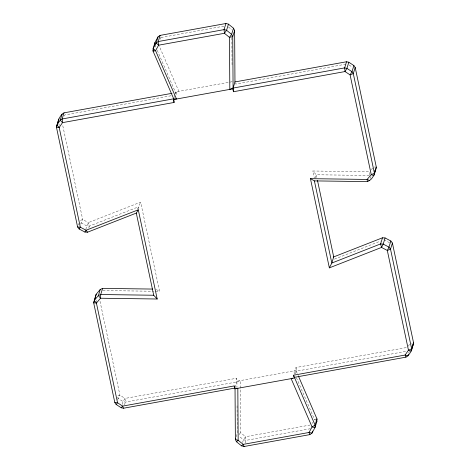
<?xml version="1.0" encoding="UTF-8"?>
<svg xmlns="http://www.w3.org/2000/svg" width="470" height="470" viewBox="0 0 470 470"><rect width="100%" height="100%" fill="white"/><g stroke="black" fill="none" stroke-linecap="round" stroke-linejoin="round"><path stroke-width="0.35" stroke-dasharray="2.35 1.76" d="M369.314 174.858L369.496 171.767L312.809 170.998L314.318 178.136M78.226 224.924L78.643 223.561M80.623 224.237L82.685 219.531L62.61 124.838M85.757 229.331L88.448 222.574L140.642 202.129L159.553 291.335L152.286 291.236M88.765 228.12L89.394 226.076L88.448 222.574L82.685 219.531L79.483 220.835M137.557 209.003L140.642 202.129M174.129 97.437L174.969 94.711M175.181 94.029L175.598 92.666L156.363 48.281M117.588 399.664L119.909 395.111L99.834 300.418M122.235 404.359L123.075 401.633L124.973 398.443L236.545 378.274L237.156 381.164L296.523 370.43L295.912 367.54L407.484 347.365M124.515 404.829L125.349 402.103L124.973 398.443L119.909 395.111L116.707 396.41M235.247 387.38L236.921 381.928L236.545 378.274M315.241 178.165L316.287 174.758L312.809 170.998M236.21 436.765L237.256 433.358L237.074 405.111M242.602 442.446L243.437 439.72L245.581 436.706L309.971 425.068M245.123 443.093L245.957 440.366L245.581 436.706L240.523 432.635L240.182 380.618L236.921 381.928L125.349 402.103L123.075 401.633L118.005 398.302L117.359 397.356M295.454 373.926L296.288 371.194L295.912 367.54M370.36 178.518L370.989 176.473M408.73 353.211L409.358 351.161M159.947 39.368L160.957 37.524L160.106 35.397M312.074 423.576L312.75 422.348M64.137 116.043L64.878 114.962L171.409 95.704M408.224 346.29L409.705 344.134M239.095 434.644L240.523 432.635L239.218 432.923M371.318 169.623L372.681 168.013M334.429 259.146L380.524 241.087M160.957 37.524L225.347 25.885M232.174 81.715L175.833 91.903L176.444 94.793L175.598 92.666L178.858 91.356L159.095 45.743M345.944 64.149L235.817 84.06L235.57 82.902M294.954 374.332L293.497 370.977L296.288 371.194L406.421 351.29M310.353 428.722L245.957 440.366L243.437 439.72L238.942 436.101M296.406 377.686L314.424 419.275L316.339 419.029M369.279 175.475L316.287 174.758L317.044 178.33M102.865 290.566L151.557 291.224M374.273 166.997L376.323 167.167M383.908 239.759L389.671 242.802M81.04 222.874L86.803 225.917L89.394 226.076L138.186 206.959L138.638 209.103M156.287 289.497L159.553 291.335M349.075 65.001L352.447 67.222M228.461 26.984L231.833 29.698M314.424 419.275L315.405 420.151M411.732 343.494L413.112 344.951M154.906 44.92L156.069 47.611M296.288 371.194L297.457 373.885M58.95 123.986L59.255 125.419M96.327 300.283L96.632 301.716M236.921 381.928L236.956 386.998M231.886 37.759L232.062 64.866"/><path stroke-width="0.7" d="M154.936 44.292L155.012 42.406L158.037 36.871L160.106 35.397L225.929 23.5L228.449 24.146L233.508 28.218L234.63 30.503L234.965 81.933L233.079 88.072L233.455 91.726L345.027 71.558L350.091 74.889L371.23 174.605L367.135 179.434L367.393 181.608L314.401 180.891L310.447 178.665L329.358 267.871L381.552 247.426L383.197 244.083L385.083 237.943L390.846 240.993L392.403 243.031L413.547 342.748C412.443 348.041 410.939 354.233 405.974 357.159L294.402 377.334L293.556 375.207L405.122 355.038L407.889 355.937L408.312 354.574M235.041 388.79L235.37 439.497L236.492 441.782L241.551 445.854L244.071 446.5L309.895 434.603L311.963 433.129L314.988 427.594L316.874 421.461L316.98 418.946L298.333 375.906M171.996 93.319L64.026 112.841C58.774 115.673 58.139 122.147 56.453 127.252L77.597 226.969L79.154 229.008L84.917 232.057L87.508 232.209L136.294 213.092L138.28 209.796L157.192 299.002L100.504 298.233L96.409 303.062L117.553 402.778L122.617 406.109L123.463 408.236L235.035 388.067M152.697 289.068L102.607 288.392L100.269 289.438L96.18 294.261L93.677 302.833L114.815 402.549L116.119 404.435L121.184 407.766L123.463 408.236M367.393 181.608C373.309 179.446 375.072 172.737 376.323 167.167L355.185 67.451L353.881 65.565L348.816 62.234L346.537 61.764L234.965 81.933M58.779 118.916L56.453 127.252L59.185 127.482L62.516 122.635L62.14 118.975L64.026 112.841M62.111 114.063L60.219 120.203L56.888 125.049L59.185 127.482L80.329 227.198L79.154 229.008M155.012 42.406L153.126 48.539L153.02 51.054L173.712 98.806L174.088 102.46L62.516 122.635L60.219 120.203L62.14 118.975L173.712 98.806L176.503 99.023L155.576 50.725L153.126 48.539L156.146 43.005L158.037 36.871M153.437 49.691L153.02 51.054L155.576 50.725L158.596 45.191L158.22 41.536L160.106 35.397M96.18 294.261L93.677 302.833L96.409 303.062L94.288 300.401L98.383 295.571L100.269 289.438M102.607 288.392L100.721 294.526L100.504 298.233L98.383 295.571L100.721 294.526L153.714 295.242L157.192 299.002M225.929 23.5L224.043 29.634L224.419 33.294L229.478 37.365L229.818 89.382L233.079 88.072L344.651 67.897L346.925 68.367L351.995 71.699L353.293 73.59L374.437 173.301L373.82 175.739L371.23 174.605L374.437 173.301L376.323 167.167M228.449 24.146L226.564 30.28L224.419 33.294L158.596 45.191L156.146 43.005L158.22 41.536L224.043 29.634L226.564 30.28L231.622 34.351L232.744 36.642L233.079 88.072M233.508 28.218L231.622 34.351L229.478 37.365L232.744 36.642L234.63 30.503M346.537 61.764L344.651 67.897L345.027 71.558L346.925 68.367L348.816 62.234M235.787 438.134L235.37 439.497L238.167 440.302L243.225 444.373L244.071 446.5M353.881 65.565L351.995 71.699L350.091 74.889L353.293 73.59L355.185 67.451M312.597 431.084L311.963 433.129L309.043 432.476L243.225 444.373L241.551 445.854M316.98 418.946L315.094 425.08L314.988 427.594L312.068 426.942L291.142 378.644L292.446 378.121M385.083 237.943L382.492 237.791L380.606 243.924L381.552 247.426L387.315 250.469L390.517 249.165L392.403 243.031M390.846 240.993L388.96 247.126L387.315 250.469L408.454 350.185L405.122 355.038L405.974 357.159M413.547 342.748L411.221 351.084L408.454 350.185L411.661 348.881L390.517 249.165L388.96 247.126L383.197 244.083L380.606 243.924L331.814 263.041L329.358 267.871M316.204 422.689L316.874 421.461M333.248 257.666L333.706 256.908L382.492 237.791M84.917 232.057L86.092 230.241L138.28 209.796M412.002 346.566L413.112 344.951M374.802 170.675L375.712 169.6M116.119 404.435L117.553 402.778L114.815 402.549M121.184 407.766L122.617 406.109L234.183 385.94L234.824 387.533M236.492 441.782L238.167 440.302L237.826 388.285L236.428 388.173M310.447 178.665L367.135 179.434L369.731 180.562M77.597 226.969L80.329 227.198L86.092 230.241L87.508 232.209M294.402 377.334L315.094 425.08L312.068 426.942L309.043 432.476L309.895 434.603M317.497 180.474L333.706 256.908L331.814 263.041L314.401 180.891M233.455 91.726L232.844 88.836L173.477 99.569L174.088 102.46M293.556 375.207L294.167 378.097L234.8 388.831L234.183 385.94M136.294 213.092L153.714 295.242"/></g></svg>
